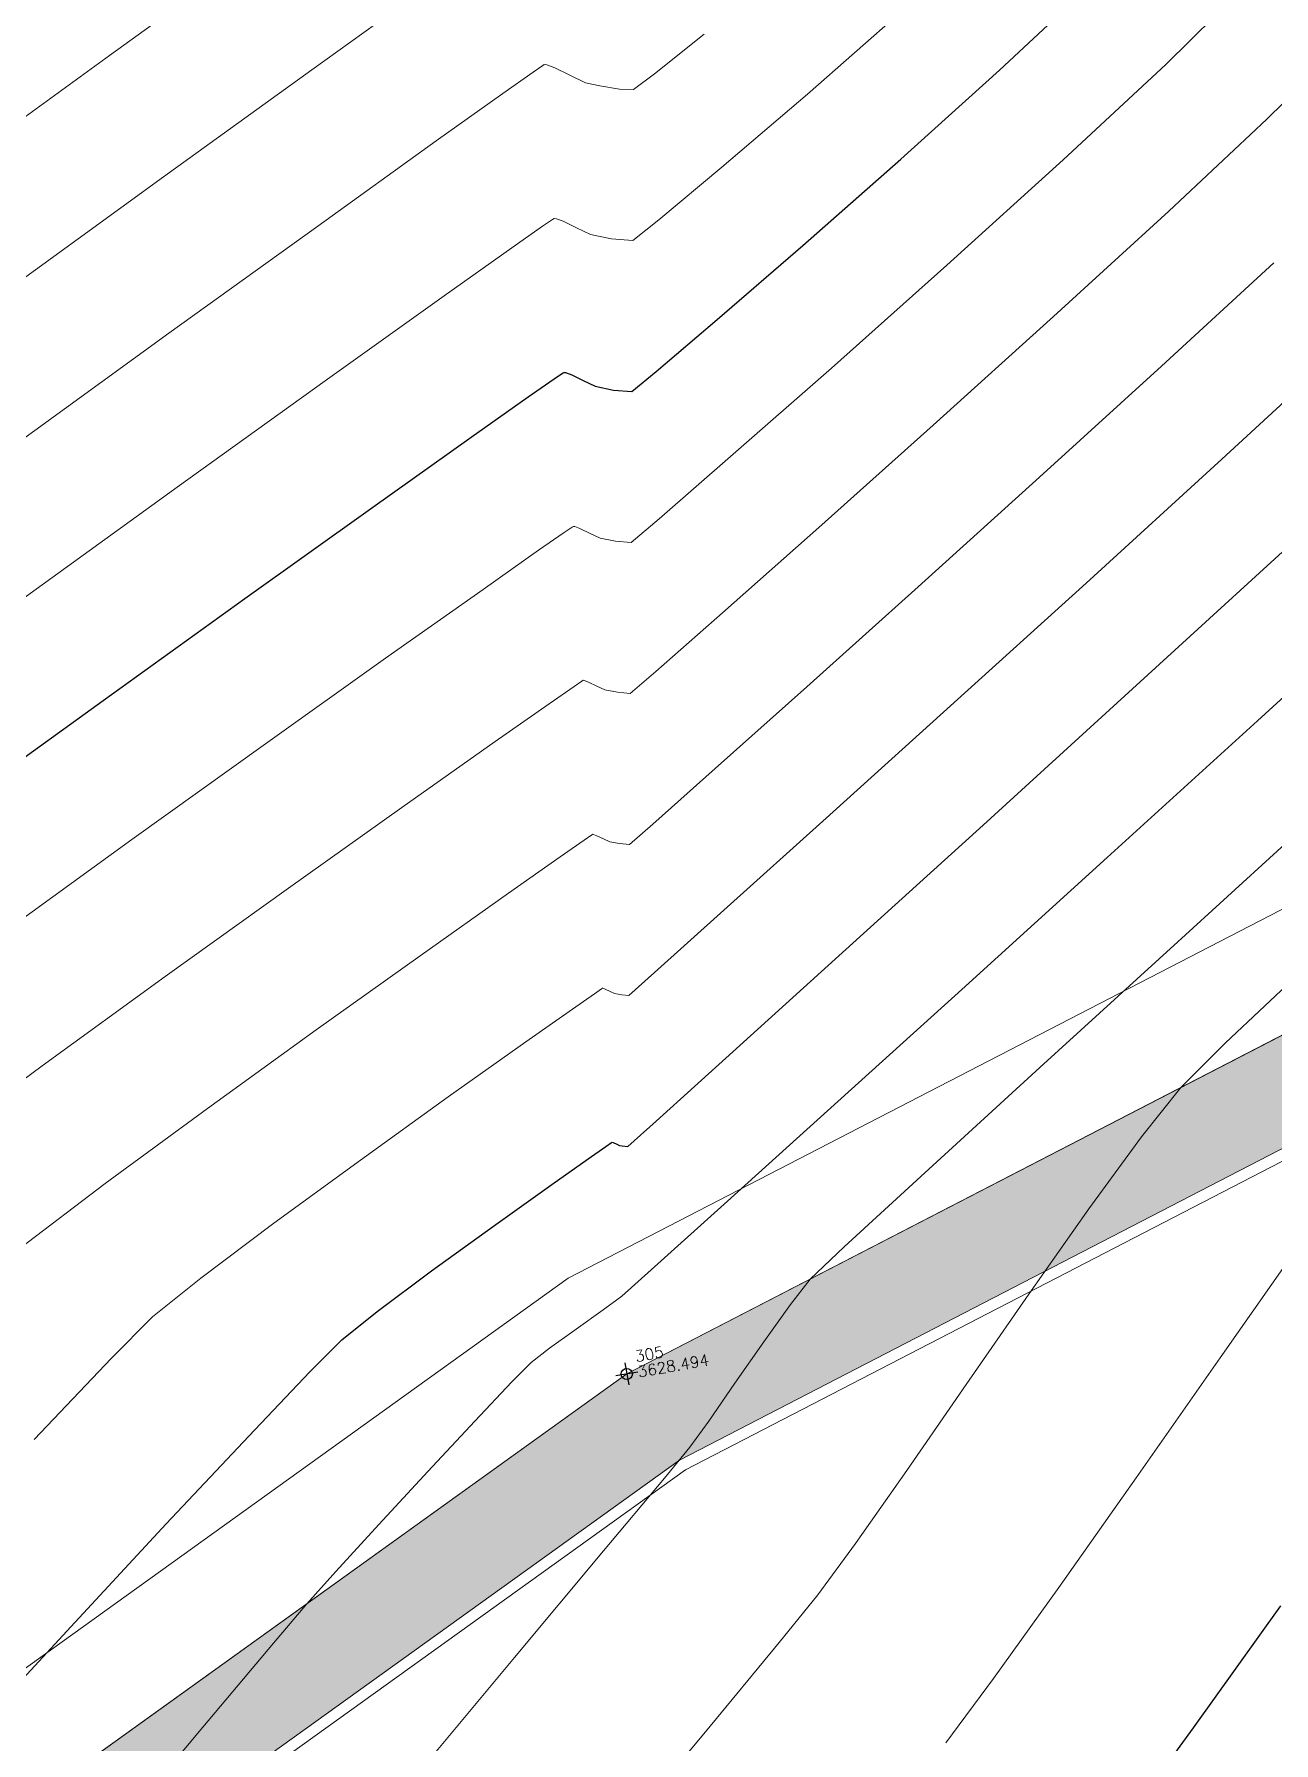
# Model space of a CAD drawing. Header units: millimetres. Extents: x 736950 to 740938, y 8500595 to 8502163.
# Drawn here: x 737817.63 to 737828.7, y 8501270.96 to 8501286.22 of the extents above; entities that cross this region are included whole.
import ezdxf

# ---------------------------------------------------------------- set-up
doc = ezdxf.new("R2010")
doc.units = ezdxf.units.MM
for name, color, linetype, lineweight in [('camino', 22, 'Continuous', 5), ('CAMINO ACTUAL', 1, 'Continuous', 13), ('CONT-MJR', 80, 'Continuous', 30), ('CONT-MNR', 96, 'Continuous', 15), ('pista', 251, 'Continuous', 5)]:
    doc.layers.add(name, color=color, linetype=linetype, lineweight=lineweight)
doc.styles.add('5mm', font='arial.ttf', dxfattribs={"height": 3})

msp = doc.modelspace()

# ---------------------------------------------------------------- hatches: boundary and pattern name
at = {"layer": 'pista'}
h = msp.add_hatch(dxfattribs=at)
h.set_pattern_fill('HONEY', color=256, scale=3, angle=9.94991650582834, style=0)
h.set_pattern_definition([(9.94991650582834, (1479841.21072825, -18.49207214638591), (0.4979252195647159, 0.4170677100899267), [0.375, -0.75]), (129.9499165058283, (1479841.21072825, -18.49207214638591), (-0.6101538418184378, 0.222682034283025), [0.3749999999999999, -0.7499999999999998]), (69.94991650582834, (1479841.21072825, -18.49207214638591), (-0.112228622253722, 0.6397497443729518), [-0.75, 0.375])])
h.paths.add_polyline_path([(737744.7999806425, 8501250.923935566), (737743.4751223363, 8501250.754223157), (737756.465848178, 8501242.026572531), (737763.5739612179, 8501242.006896213), (737770.002546867, 8501243.455222024), (737769.8468594846, 8501244.342704736), (737763.4750639071, 8501242.907173423), (737756.7405500773, 8501242.925815564)])
h.paths.add_polyline_path([(737794.2809870465, 8501256.017245878), (737809.7820272583, 8501263.709828075), (737823.391616501, 8501273.483615467), (737837.0791595323, 8501280.557800073), (737851.5530432165, 8501285.77819753), (737870.8510758049, 8501293.050216693, -0.9976846880626209), (737871.0089264096, 8501292.63424804), (737865.2748787645, 8501289.581801567, 0.7845063948290762), (737866.1540430214, 8501286.121818589), (737883.2588851704, 8501291.348365877), (737897.4188924351, 8501296.516943583), (737903.2981396064, 8501301.44146652, -0.5512150924587264), (737904.1219025984, 8501301.177325813), (737906.855912117, 8501297.98174819, 0.5618964424650519), (737910.2738656431, 8501298.536066804), (737914.22079628, 8501308.558674501), (737925.6412323939, 8501300.72656757, 0.340189525830376), (737928.7023693406, 8501300.894137181), (737936.9171069289, 8501306.117412793, -0.358727273887905), (737938.1716059428, 8501305.962964654), (737943.1732157968, 8501301.051021611, 0.3417074120720416), (737946.0555081918, 8501300.709858142), (737955.8779356404, 8501307.072689936), (737971.8320576148, 8501314.464803053), (737988.5677626224, 8501323.411181662), (738023.1375471824, 8501336.282937778), (738044.4246208373, 8501357.728329657), (738061.4456776979, 8501362.208386911), (738078.9085143938, 8501363.070318012), (738112.0997810266, 8501372.051506756), (738118.6561313582, 8501373.365123207), (738128.3493353954, 8501376.976906104), (738155.2251721952, 8501366.826195797), (738176.6167526407, 8501363.543890122), (738193.8053773039, 8501353.328603027), (738204.7313956148, 8501340.877429372), (738207.705198212, 8501335.751671141), (738214.35685511, 8501331.742925933), (738229.9282901662, 8501313.374534177), (738233.5603594936, 8501308.186787868), (738234.53883727, 8501308.358438132), (738230.6417003467, 8501313.924784988), (738214.9478837823, 8501332.43754055), (738208.3676942562, 8501336.403214611), (738205.4657963786, 8501341.405035153), (738194.387784551, 8501354.029418997), (738176.9261677533, 8501364.406946706), (738155.4549153853, 8501367.70147717), (738128.3514754312, 8501377.93815071), (738118.4090486554, 8501374.233504975), (738111.8936108743, 8501372.928085677), (738078.7671659255, 8501363.964436961), (738061.3074614278, 8501363.102660457), (738043.958527311, 8501358.536303693), (738022.6381405202, 8501337.057350922), (737988.196920163, 8501324.233464561), (737971.4304040315, 8501315.270615296), (737955.4419368334, 8501307.862588815), (737945.5806043665, 8501301.47455489, -0.3391433520832071), (737943.8038299843, 8501301.693147572), (737938.8116631231, 8501306.59581691, 0.3560082385246841), (737936.4342009705, 8501306.876887502), (737928.158540546, 8501301.61487459, -0.3502196171718997), (737926.1502499409, 8501301.468794718), (737914.5128481541, 8501309.44969617, 0.4302069892023044), (737913.4330382891, 8501309.014522241), (737909.4507249827, 8501298.90206584, -0.5704007069138802), (737907.5397775185, 8501298.566836312), (737904.9064502402, 8501301.644734057, 0.4931454261128044), (737902.7202336333, 8501302.131411942), (737896.9620044216, 8501297.308254998), (737882.9728831241, 8501292.20205278), (737866.0373022418, 8501287.027224885, -0.7384715771871906), (737865.6977918843, 8501288.787355538), (737871.5108758068, 8501291.881875956, 0.9119586051647783), (737870.5337161538, 8501293.892406015), (737851.2416702455, 8501286.62264278), (737836.7183275839, 8501281.384406622), (737822.9200107896, 8501274.252970394), (737809.3164408724, 8501264.483505804), (737793.8201376351, 8501256.79327439), (737778.9884914039, 8501246.402265295), (737769.846859484, 8501244.34270474), (737770.0025468671, 8501243.455222024), (737779.3594973255, 8501245.563292695)])
h.paths.add_polyline_path([(738260.5182952256, 8501271.251537092), (738234.538837269, 8501308.358438132), (738233.56035949, 8501308.186787868), (738259.6897886079, 8501270.86568047), (738269.3749442189, 8501234.589470252), (738274.5057655985, 8501215.583008338), (738279.7983711922, 8501189.602392923), (738280.7089290785, 8501189.641305126), (738275.382018582, 8501215.790318219), (738270.2441657205, 8501234.822827347)])

# ---------------------------------------------------------------- linework, layer by layer
at = {"linetype": 'Continuous', "extrusion": (0.9849591664230046, 0.172787269436437, 0), "elevation": 2195637.413162655}
msp.add_lwpolyline([(8245921.694062786, 0), (8245921.494062787, 0)], dxfattribs=at)
at = {"linetype": 'Continuous', "extrusion": (-0.172787269436437, 0.9849591664230046, 0), "elevation": 8245921.594062787}
msp.add_lwpolyline([(-2195637.513162654, 0), (-2195637.313162655, 0)], dxfattribs=at)
at = {"linetype": 'Continuous'}
msp.add_circle((737822.9200107896, 8501274.252970394), 0.05, dxfattribs=at)
at = {"layer": 'camino'}
for p, q in [((737822.3960044481, 8501275.1078092), (737836.3174031858, 8501282.302858334)), ((737822.9200107896, 8501274.252970394), (737836.7183275832, 8501281.38440662)), ((737823.4440171311, 8501273.398131585), (737837.1192519807, 8501280.465954907)), ((737808.7991226568, 8501265.343147717), (737822.3960044481, 8501275.1078092)), ((737809.3164408691, 8501264.4835058), (737822.9200107896, 8501274.252970394)), ((737809.8337590815, 8501263.623863885), (737823.4440171311, 8501273.398131585))]:
    msp.add_line(p, q, dxfattribs=at)
at = {"layer": 'CAMINO ACTUAL'}
for points in [[(737744.7999806433, 8501250.923935566), (737756.7405500774, 8501242.925815562), (737763.4750639033, 8501242.907173423), (737778.9884914034, 8501246.402265295), (737793.8201376382, 8501256.793274388), (737809.3164408694, 8501264.4835058), (737822.9200107896, 8501274.252970394), (737836.7183275832, 8501281.38440662), (737851.2416702405, 8501286.62264278), (737870.5337161538, 8501293.892406015, -0.9119586051647784), (737871.5108758068, 8501291.881875956), (737865.6977918843, 8501288.787355538, 0.7384715771871907), (737866.0373022418, 8501287.027224885), (737882.9728831139, 8501292.202052778), (737896.9620044209, 8501297.308254996), (737902.7202336333, 8501302.131411942, -0.4931454261128045), (737904.9064502402, 8501301.644734057), (737907.5397775185, 8501298.566836312, 0.5704007069138803)], [(737743.4751223343, 8501250.754223157), (737756.4658481785, 8501242.02657253), (737763.5739612129, 8501242.00689621), (737779.3594973226, 8501245.563292693), (737794.2809870427, 8501256.017245876), (737809.7820272604, 8501263.709828077), (737823.3916164968, 8501273.483615467), (737837.0791595408, 8501280.557800079), (737851.5530432449, 8501285.77819753), (737870.8510758049, 8501293.050216693, -0.8808834008382581), (737871.0575678862, 8501292.660141705), (737865.2748787645, 8501289.581801567, 0.7845063945546641), (737866.1540430175, 8501286.121818589), (737883.2588851263, 8501291.348365862), (737897.4188924354, 8501296.516943585), (737903.2981396064, 8501301.44146652, -0.5512150924587267), (737904.1219025984, 8501301.177325813), (737906.855912117, 8501297.98174819, 0.5691577054920378)]]:
    msp.add_lwpolyline(points, format="xyb", dxfattribs=at)
at = {"layer": 'CONT-MJR', "extrusion": (0.6827354968062039, -0.7306656153130419, 0), "elevation": -5707857.117323309}
msp.add_lwpolyline([(6343233.917982022, 3635.000000000013), (6343234.98543572, 3635.000000000013)], dxfattribs=at)
at = {"layer": 'CONT-MJR', "extrusion": (0.6692425208708153, -0.7430440419372708, 0), "elevation": -5823045.132785727}
msp.add_lwpolyline([(6237658.213629104, 3635.00000000001), (6237659.400092028, 3635.00000000001)], dxfattribs=at)
at = {"layer": 'CONT-MJR', "extrusion": (0.6608752258589498, -0.7504957933565533, 0), "elevation": -5892568.198605278}
msp.add_lwpolyline([(6172022.376968514, 3635.000000000003), (6172023.544454433, 3635.000000000003)], dxfattribs=at)
at = {"layer": 'CONT-MJR', "extrusion": (0.6546286834671476, -0.7559505848810947, 0), "elevation": -5943549.784265123}
msp.add_lwpolyline([(6122942.412497703, 3635), (6122943.422813594, 3635)], dxfattribs=at)
at = {"layer": 'CONT-MJR'}
for points, elevation in [([(737823.1832648994, 8501283.202634485), (737823.727525971, 8501283.666123653)], 3635), ([(737822.2708899115, 8501283.137820499), (737822.345390689, 8501283.188268114)], 3635), ([(737822.345390689, 8501283.188268114), (737822.3567186351, 8501283.194931144)], 3635), ([(737822.3739155339, 8501283.192996895), (737822.4277822436, 8501283.172910506)], 3635), ([(737822.4277822436, 8501283.172910506), (737822.5312775745, 8501283.122081622)], 3635), ([(737822.038766786, 8501282.975826908), (737822.2708899115, 8501283.137820499)], 3635), ([(737822.8015094443, 8501283.037000893), (737822.9655350847, 8501283.024749752)], 3635), ([(737818.2442686751, 8501280.266852697), (737819.5098951956, 8501281.175882421)], 3635), ([(737826.1018216175, 8501279.153775088), (737827.4375522078, 8501280.369383726)], 3630), ([(737823.1830095919, 8501276.51086949), (737823.8672453519, 8501277.128845312)], 3630), ([(737822.7828065095, 8501276.31820266), (737822.7896206897, 8501276.322843274)], 3630), ([(737822.7896206897, 8501276.322843274), (737822.7970625187, 8501276.320034228)], 3630), ([(737822.8314997264, 8501276.304680914), (737822.854933213, 8501276.294211026)], 3630), ([(737821.7297476605, 8501275.572601402), (737822.2504475913, 8501275.943518551)], 3630), ([(737820.0895320567, 8501274.272419555), (737820.3753031802, 8501274.559208184)], 3630)]:
    msp.add_lwpolyline(points, dxfattribs=dict(at, elevation=elevation))
at = {"layer": 'CONT-MJR', "extrusion": (-0.1117718255056193, -0.9937338974912455, 0), "elevation": -8530481.03468506}
msp.add_lwpolyline([(-217004.8556395129, 3635.000000000006), (-217004.8383341769, 3635.000000000006)], dxfattribs=at)
at = {"layer": 'CONT-MJR', "extrusion": (0.6326882939454248, -0.7744065616357003, 0), "elevation": -6116637.403390254}
msp.add_lwpolyline([(5950037.199112003, 3635), (5950037.480268989, 3635)], dxfattribs=at)
at = {"layer": 'CONT-MJR', "extrusion": (-0.4272448988468338, -0.9041359391205278, 0), "elevation": -8001546.512055362}
msp.add_lwpolyline([(-2965037.980341124, 3635.000000000003), (-2965037.861338412, 3635.000000000003)], dxfattribs=at)
at = {"layer": 'CONT-MJR', "extrusion": (-0.2059990058960441, -0.9785522007383365, 0), "elevation": -8470939.988595096}
msp.add_lwpolyline([(-1029257.894493003, 3635), (-1029257.728291096, 3635)], dxfattribs=at)
at = {"layer": 'CONT-MJR', "extrusion": (0.5768589165063822, -0.8168437980710159, 0), "elevation": -6518601.05259339}
msp.add_lwpolyline([(5506725.620499833, 3635.000000000006), (5506726.242796429, 3635.000000000006)], dxfattribs=at)
at = {"layer": 'CONT-MJR', "extrusion": (-0.5795185115148433, 0.8149590755440548, 0), "elevation": 6500616.187277827}
msp.add_lwpolyline([(-5527943.896727091, 3635), (-5527945.000453808, 3635)], dxfattribs=at)
at = {"layer": 'CONT-MJR', "extrusion": (0.5815167051952179, -0.8135344624408347, 0), "elevation": -6487030.841056895}
msp.add_lwpolyline([(5543878.617698224, 3635.000000000006), (5543879.995710371, 3635.000000000006)], dxfattribs=at)
at = {"layer": 'CONT-MJR', "extrusion": (0.6747388124873357, -0.738056593306489, 0), "elevation": -5776585.219136133}
msp.add_lwpolyline([(6280702.226067714, 3630), (6280704.039323812, 3630)], dxfattribs=at)
at = {"layer": 'CONT-MJR', "extrusion": (0.5854298627313375, -0.8107230574137925, 0), "elevation": -6460243.096411476}
msp.add_lwpolyline([(5575067.95802705, 3635), (5575069.602473378, 3635)], dxfattribs=at)
at = {"layer": 'CONT-MJR', "extrusion": (0.6718925796224926, -0.740648608618306, 0), "elevation": -5800720.693853597}
msp.add_lwpolyline([(6258414.601306138, 3630), (6258416.256437317, 3630)], dxfattribs=at)
at = {"layer": 'CONT-MJR', "extrusion": (0.6710026303780315, -0.7414549683060753, 0), "elevation": -5808232.408451851}
msp.add_lwpolyline([(6251442.487131681, 3630.000000000013), (6251443.847572576, 3630.000000000013)], dxfattribs=at)
at = {"layer": 'CONT-MJR', "extrusion": (-0.6692976029840746, 0.7429944270583544, 0), "elevation": 5822577.782643731}
msp.add_lwpolyline([(-6238082.164371938, 3630.000000000013), (-6238082.504160356, 3630.000000000013)], dxfattribs=at)
at = {"layer": 'CONT-MJR', "extrusion": (-0.5717450023725298, 0.8204313818120539, 0), "elevation": 6552867.388202889}
msp.add_lwpolyline([(-5465895.152169818, 3630.00000000001), (-5465895.213950676, 3630.00000000001)], dxfattribs=at)
at = {"layer": 'CONT-MJR', "extrusion": (0.4071988298343329, 0.9133395387157781, 0), "elevation": 8064992.372224394}
msp.add_lwpolyline([(2787827.036493198, 3630.000000000013), (2787826.998788483, 3630.000000000013)], dxfattribs=at)
at = {"layer": 'CONT-MJR', "extrusion": (-0.140893964022173, -0.990024692066879, 0), "elevation": -8520428.23212943}
msp.add_lwpolyline([(-467315.6715839615, 3630.000000000003), (-467315.5952065942, 3630.000000000003)], dxfattribs=at)
at = {"layer": 'CONT-MJR', "extrusion": (0.5767213245030198, -0.8169409488227913, 0), "elevation": -6519522.60997648}
msp.add_lwpolyline([(5505624.331454902, 3630), (5505624.72942263, 3630)], dxfattribs=at)
at = {"layer": 'CONT-MJR', "extrusion": (-0.5743591660542373, 0.8186034133629552, 0), "elevation": 6535398.533990869}
msp.add_lwpolyline([(-5486769.971953874, 3630.000000000013), (-5486770.16320134, 3630.000000000013)], dxfattribs=at)
at = {"layer": 'CONT-MJR', "extrusion": (0.5859299282604339, -0.8103617211892, 0), "elevation": -6456796.472136939}
msp.add_lwpolyline([(5579053.590283581, 3630), (5579054.273225625, 3630)], dxfattribs=at)
at = {"layer": 'CONT-MJR', "extrusion": (0.5966427584788857, -0.8025069586955031, 0), "elevation": -6382116.821770357}
msp.add_lwpolyline([(5664330.293199014, 3630.000000000006), (5664330.897743533, 3630.000000000006)], dxfattribs=at)
at = {"layer": 'CONT-MJR', "extrusion": (0.6244678916070323, -0.7810504800279352, 0), "elevation": -6179179.441168548}
msp.add_lwpolyline([(5885047.958266184, 3630.000000000013), (5885048.362674367, 3630.000000000013)], dxfattribs=at)
at = {"layer": 'CONT-MJR', "extrusion": (-0.724640553358443, 0.6891270335927691, 0), "elevation": 5323803.563153527}
msp.add_lwpolyline([(-6668819.069860014, 3630.000000000003), (-6668819.862642379, 3630.000000000003)], dxfattribs=at)
at = {"layer": 'CONT-MJR', "extrusion": (0.7295092108255058, -0.6839709871922549, 0), "elevation": -5276378.410875129}
msp.add_lwpolyline([(6706403.55238368, 3630), (6706404.62772905, 3630)], dxfattribs=at)
at = {"layer": 'CONT-MJR', "extrusion": (0.7319882656521765, -0.6813172381112331, 0), "elevation": -5251989.072417073}
msp.add_lwpolyline([(6725519.435618584, 3630), (6725520.688049752, 3630)], dxfattribs=at)
at = {"layer": 'CONT-MJR', "extrusion": (0.8124450830904267, -0.5830377234469393, 0), "elevation": -4357117.029943687}
msp.add_lwpolyline([(7336997.446008211, 3625), (7336998.787090637, 3625)], dxfattribs=at)
at = {"layer": 'CONT-MJR', "extrusion": (-0.7336402981631194, 0.6795380143237972, 0), "elevation": 5235644.507809266}
msp.add_lwpolyline([(-6738249.746066876, 3630), (-6738251.070086237, 3630)], dxfattribs=at)
at = {"layer": 'CONT-MJR', "extrusion": (0.8089009191362562, -0.5879449829877963, 0), "elevation": -4401449.956959719}
msp.add_lwpolyline([(7310487.183286266, 3625), (7310488.260830161, 3625)], dxfattribs=at)
at = {"layer": 'CONT-MNR', "extrusion": (0.5866297852386431, -0.8098552309338154, 0), "elevation": -6451984.764660319}
msp.add_lwpolyline([(5584633.605080338, 3639), (5584635.433212587, 3639)], dxfattribs=at)
at = {"layer": 'CONT-MNR'}
for points, elevation in [([(737820.1061622287, 8501285.896872234), (737821.1507921446, 8501286.648688678)], 3638), ([(737824.5351984941, 8501285.680652257), (737825.3726423046, 8501286.417073335)], 3636), ([(737823.1681420758, 8501285.861091126), (737823.6115191965, 8501286.215075474)], 3637), ([(737816.5952321116, 8501284.785394965), (737818.3010674048, 8501286.023950234)], 3639), ([(737822.0830662744, 8501285.876604121), (737822.1701128187, 8501285.93591824)], 3637), ([(737822.1701128187, 8501285.93591824), (737822.1835578129, 8501285.943766292)], 3637), ([(737822.1835578129, 8501285.943766292), (737822.2070245246, 8501285.941399187)], 3637), ([(737822.2070245246, 8501285.941399187), (737822.277537251, 8501285.915473145)], 3637), ([(737822.277537251, 8501285.915473145), (737822.4109022148, 8501285.849294718)], 3637), ([(737821.8122133748, 8501285.685833389), (737822.0830662744, 8501285.876604121)], 3637), ([(737822.4109022148, 8501285.849294718), (737822.552447798, 8501285.782049239)], 3637), ([(737822.552447798, 8501285.782049239), (737822.6787827271, 8501285.753098972)], 3637), ([(737822.6787827271, 8501285.753098972), (737822.8545796903, 8501285.72357535)], 3637), ([(737822.9795296425, 8501285.721269684), (737823.1681420758, 8501285.861091126)], 3637), ([(737822.8545796903, 8501285.72357535), (737822.9795296425, 8501285.721269684)], 3637), ([(737823.7698729067, 8501285.026935471), (737824.5351984941, 8501285.680652257)], 3636), ([(737820.1594360253, 8501284.502288489), (737821.2175176784, 8501285.261733925)], 3637), ([(737823.2059045335, 8501284.557271712), (737823.7698729067, 8501285.026935471)], 3636), ([(737825.7797099481, 8501284.152578717), (737826.8176485565, 8501285.091839897)], 3634), ([(737822.1678955513, 8501284.501060927), (737822.2565520371, 8501284.561368858)], 3636), ([(737822.3530690566, 8501284.544381827), (737822.470755092, 8501284.485983608)], 3636), ([(737822.9725323635, 8501284.373009719), (737823.2059045335, 8501284.557271712)], 3636), ([(737821.8923594957, 8501284.307654602), (737822.1678955513, 8501284.501060927)], 3636), ([(737822.470755092, 8501284.485983608), (737822.59566, 8501284.426643781)], 3636), ([(737820.2268521852, 8501283.119394215), (737821.2901273464, 8501283.879809646)], 3636), ([(737825.6550077815, 8501282.722768893), (737826.7316920359, 8501283.693616988)], 3633), ([(737818.9053855763, 8501282.169949297), (737820.2268521852, 8501283.119394215)], 3636), ([(737823.2088091848, 8501281.88818188), (737823.8475731056, 8501282.443156322)], 3634), ([(737825.5224031167, 8501281.281634642), (737826.6068560805, 8501282.260428846)], 3632), ([(737822.3598768279, 8501281.764727565), (737822.4325611388, 8501281.814027263)], 3634), ([(737822.4325611388, 8501281.814027263), (737822.4432990457, 8501281.82051357)], 3634), ([(737822.4566434127, 8501281.818677716), (737822.5021236751, 8501281.801266614)], 3634), ([(737822.5021236751, 8501281.801266614), (737822.5921041409, 8501281.757911308)], 3634), ([(737822.9585378062, 8501281.676489785), (737823.2088091848, 8501281.88818188)], 3634), ([(737822.1326929192, 8501281.606767911), (737822.3598768279, 8501281.764727565)], 3634), ([(737822.5921041409, 8501281.757911308), (737822.6820844043, 8501281.715832863)], 3634), ([(737822.6820844043, 8501281.715832863), (737822.8198139082, 8501281.688287854)], 3634), ([(737822.8198139082, 8501281.688287854), (737822.9585378062, 8501281.676489785)], 3634), ([(737823.1785944417, 8501280.524513518), (737823.7742977672, 8501281.048705623)], 3633), ([(737819.6933377514, 8501279.87870674), (737820.7661194511, 8501280.642383916)], 3634), ([(737822.4489100081, 8501280.391540369), (737822.5197150885, 8501280.439770313)], 3633), ([(737822.5197150885, 8501280.439770313), (737822.5298794567, 8501280.446095996)], 3633), ([(737822.5298794567, 8501280.446095996), (737822.5398105568, 8501280.444430783)], 3633), ([(737822.5398105568, 8501280.444430783), (737822.5769432033, 8501280.429844655)], 3633), ([(737822.5769432033, 8501280.429844655), (737822.6525396395, 8501280.394086076)], 3633), ([(737822.2272159368, 8501280.237552838), (737822.4489100081, 8501280.391540369)], 3633), ([(737822.8380855713, 8501280.339055387), (737822.9515405275, 8501280.328229818)], 3633), ([(737821.7460214837, 8501279.900287284), (737822.2272159368, 8501280.237552838)], 3633), ([(737820.9104653767, 8501279.310467642), (737821.7460214837, 8501279.900287284)], 3633), ([(737819.8980957505, 8501278.590524748), (737820.9104653767, 8501279.310467642)], 3633), ([(737827.84105465, 8501278.112225909), (737829.1725293021, 8501279.326823749)], 3628), ([(737822.5382739078, 8501279.01835058), (737822.6068753498, 8501279.065504035)], 3632), ([(737822.6068753498, 8501279.065504035), (737822.6164598679, 8501279.071678422)], 3632), ([(737822.6164598679, 8501279.071678422), (737822.6234169651, 8501279.070256105)], 3632), ([(737822.6234169651, 8501279.070256105), (737822.6522408272, 8501279.058644632)], 3632), ([(737822.6522408272, 8501279.058644632), (737822.7125840699, 8501279.030605935)], 3632), ([(737817.2703816043, 8501278.13528159), (737818.500692358, 8501279.024095956)], 3634), ([(737822.323664779, 8501278.86870186), (737822.5382739078, 8501279.01835058)], 3632), ([(737822.7685088085, 8501279.005021945), (737822.8563244336, 8501278.989303496)], 3632), ([(737821.0750312756, 8501277.987507274), (737821.8622469442, 8501278.544516468)], 3632), ([(737822.6314099206, 8501277.647895705), (737822.6944296652, 8501277.691543482)], 3631), ([(737822.6944296652, 8501277.691543482), (737822.7030402787, 8501277.697260847)], 3631), ([(737822.7280165479, 8501277.687666541), (737822.7722374321, 8501277.667470882)], 3631), ([(737822.018753531, 8501277.217348965), (737822.4350693179, 8501277.510528196)], 3631), ([(737822.4350693179, 8501277.510528196), (737822.6314099206, 8501277.647895705)], 3631), ([(737822.874530495, 8501277.639032176), (737822.9375459701, 8501277.631709883)], 3631), ([(737827.8695150276, 8501276.81104138), (737828.2672007266, 8501277.21087168)], 3627), ([(737825.5816334127, 8501276.049815683), (737826.609272142, 8501276.988771932)], 3628), ([(737827.5164241042, 8501276.368795205), (737827.8695150276, 8501276.81104138)], 3627), ([(737822.876201101, 8501274.948425697), (737823.13766532, 8501275.181574581)], 3629), ([(737822.7099833622, 8501274.824806917), (737822.876201101, 8501274.948425697)], 3629), ([(737822.4687113386, 8501274.654054854), (737822.7099833622, 8501274.824806917)], 3629), ([(737822.2283879353, 8501274.482347546), (737822.4687113386, 8501274.654054854)], 3629), ([(737822.0650160571, 8501274.355863038), (737822.2283879353, 8501274.482347546)], 3629), ([(737821.8946709103, 8501274.182520475), (737822.0650160571, 8501274.355863038)], 3629), ([(737821.5639400765, 8501273.831947783), (737821.8946709103, 8501274.182520475)], 3629), ([(737823.4842186825, 8501273.600648109), (737823.6519693164, 8501273.832283558)], 3628), ([(737823.2561316038, 8501273.323985796), (737823.4842186825, 8501273.600648109)], 3628), ([(737820.7066544766, 8501272.907998491), (737821.1441568381, 8501273.381366579)], 3629), ([(737820.3227662742, 8501272.489065144), (737820.7066544766, 8501272.907998491)], 3629), ([(737821.9186133677, 8501271.721208053), (737822.7135147809, 8501272.6727446)], 3628), ([(737820.0638255132, 8501272.201788161), (737820.3227662742, 8501272.489065144)], 3629), ([(737819.7654710658, 8501271.850411005), (737820.0638255132, 8501272.201788161)], 3629), ([(737824.2807969018, 8501271.85395941), (737824.6263399462, 8501272.28015763)], 3627), ([(737819.1337468658, 8501271.098497849), (737819.7654710658, 8501271.850411005)], 3629)]:
    msp.add_lwpolyline(points, dxfattribs=dict(at, elevation=elevation))
at = {"layer": 'CONT-MNR', "extrusion": (0.7028266750597267, -0.7113611353064555, 0), "elevation": -5528919.408196083}
msp.add_lwpolyline([(6499792.507718075, 3634.000000000003), (6499793.443205344, 3634.000000000003)], dxfattribs=at)
at = {"layer": 'CONT-MNR', "extrusion": (0.7023194324410827, -0.7118619352203316, 0), "elevation": -5533550.12661778}
msp.add_lwpolyline([(6495850.097381863, 3633.000000000013), (6495850.96863821, 3633.000000000013)], dxfattribs=at)
at = {"layer": 'CONT-MNR', "extrusion": (-0.6813113254023881, 0.7319937690161313, 0), "elevation": 5720197.948806977}
msp.add_lwpolyline([(-6332106.446676754, 3634.00000000001), (-6332107.697455879, 3634.00000000001)], dxfattribs=at)
at = {"layer": 'CONT-MNR', "extrusion": (0.5856060913164779, -0.8105957721411068, 0), "elevation": -6459034.457303084}
msp.add_lwpolyline([(5576477.030405363, 3638.000000000013), (5576478.663887054, 3638.000000000013)], dxfattribs=at)
at = {"layer": 'CONT-MNR', "extrusion": (0.5806186973324476, -0.8141756126954256, 0), "elevation": -6493146.342491456}
msp.add_lwpolyline([(5536721.21615163, 3637), (5536721.946578441, 3637)], dxfattribs=at)
at = {"layer": 'CONT-MNR', "extrusion": (-0.6836362807841775, 0.7298228796054405, 0), "elevation": 5700026.206204196}
msp.add_lwpolyline([(-6350270.190033191, 3633.000000000003), (-6350271.391053526, 3633.000000000003)], dxfattribs=at)
at = {"layer": 'CONT-MNR', "extrusion": (0.5866263774247689, -0.8098576994197763, 0), "elevation": -6452007.104538607}
msp.add_lwpolyline([(5584604.323423523, 3638.000000000003), (5584606.209416238, 3638.000000000003)], dxfattribs=at)
at = {"layer": 'CONT-MNR', "extrusion": (0.506453496847744, -0.8622672761566985, 0), "elevation": -6956706.820681648}
msp.add_lwpolyline([(4941705.281247912, 3636), (4941705.297004266, 3636)], dxfattribs=at)
at = {"layer": 'CONT-MNR', "extrusion": (-0.1003615507272395, -0.9949510335366378, 0), "elevation": -8532410.855854746}
msp.add_lwpolyline([(-119105.072313015, 3636), (-119105.0515000618, 3636)], dxfattribs=at)
at = {"layer": 'CONT-MNR', "extrusion": (-0.3450919715758438, -0.9385688739532635, 0), "elevation": -8233657.632470072}
msp.add_lwpolyline([(-2241228.015545979, 3636.000000000006), (-2241227.949250404, 3636.000000000006)], dxfattribs=at)
at = {"layer": 'CONT-MNR', "extrusion": (0.6748453458869005, -0.7379591852770652, 0), "elevation": -5775681.452397483}
msp.add_lwpolyline([(6281537.748496723, 3633.00000000001), (6281539.142461072, 3633.00000000001)], dxfattribs=at)
at = {"layer": 'CONT-MNR', "extrusion": (0.5846708819649418, -0.8112705835800639, 0), "elevation": -6465460.076002769}
msp.add_lwpolyline([(5569023.660765181, 3637.000000000013), (5569025.299110705, 3637.000000000013)], dxfattribs=at)
at = {"layer": 'CONT-MNR', "extrusion": (-0.2071353201147506, -0.9783123014461997, 0), "elevation": -8469740.252218552}
msp.add_lwpolyline([(-1039095.349480261, 3636.000000000013), (-1039095.156164034, 3636.000000000013)], dxfattribs=at)
at = {"layer": 'CONT-MNR', "extrusion": (-0.07220272242722686, -0.9973899773278739, 0), "elevation": -8532368.65534016}
msp.add_lwpolyline([(122081.1737466649, 3636), (122081.3619866964, 3636)], dxfattribs=at)
at = {"layer": 'CONT-MNR', "extrusion": (0.5791560064756038, -0.8152167320186886, 0), "elevation": -6503075.230578747}
msp.add_lwpolyline([(5525053.882697413, 3636), (5525054.621436111, 3636)], dxfattribs=at)
at = {"layer": 'CONT-MNR', "extrusion": (0.6647252896941102, -0.7470878725030152, 0), "elevation": -5860754.835932161}
msp.add_lwpolyline([(6202237.880972793, 3634.00000000001), (6202239.263136224, 3634.00000000001)], dxfattribs=at)
at = {"layer": 'CONT-MNR', "extrusion": (0.6772660082914854, -0.7357382374274956, 0), "elevation": -5755013.536632148}
msp.add_lwpolyline([(6300478.219351526, 3632.000000000013), (6300479.584343796, 3632.000000000013)], dxfattribs=at)
at = {"layer": 'CONT-MNR', "extrusion": (0.5858760347362951, -0.8104006860323327, 0), "elevation": -6457175.645886837}
msp.add_lwpolyline([(5578625.308760611, 3637), (5578627.179397624, 3637)], dxfattribs=at)
at = {"layer": 'CONT-MNR', "extrusion": (0.6772701144793323, -0.7357344575545938, 0), "elevation": -5754977.39763541}
msp.add_lwpolyline([(6300510.174726319, 3631.00000000001), (6300511.695687428, 3631.00000000001)], dxfattribs=at)
at = {"layer": 'CONT-MNR', "extrusion": (0.6601895949086811, -0.751098993991013, 0), "elevation": -5898201.063644929}
msp.add_lwpolyline([(6166636.962006399, 3634.000000000013), (6166638.159637223, 3634.000000000013)], dxfattribs=at)
at = {"layer": 'CONT-MNR', "extrusion": (0.6729041467762946, -0.7397296866094175, 0), "elevation": -5792164.278929892}
msp.add_lwpolyline([(6266340.330620061, 3632), (6266341.80086202, 3632)], dxfattribs=at)
at = {"layer": 'CONT-MNR', "extrusion": (0.6661365662368209, -0.7458297896452096, 0), "elevation": -5849017.256528863}
msp.add_lwpolyline([(6213306.266323525, 3633), (6213307.634622977, 3633)], dxfattribs=at)
at = {"layer": 'CONT-MNR', "extrusion": (0.6738972548298541, -0.7388250739740678, 0), "elevation": -5783740.191754357}
msp.add_lwpolyline([(6274115.244490812, 3631), (6274116.886336237, 3631)], dxfattribs=at)
at = {"layer": 'CONT-MNR', "extrusion": (0.5850314820505801, -0.8110105825509937, 0), "elevation": -6462982.517378299}
msp.add_lwpolyline([(5571894.814385457, 3636.000000000009), (5571896.647489502, 3636.000000000009)], dxfattribs=at)
at = {"layer": 'CONT-MNR', "extrusion": (-0.1362915827312209, -0.9906687662769119, 0), "elevation": -8522513.361472374}
msp.add_lwpolyline([(-427715.5049274673, 3634.000000000006), (-427715.4914574079, 3634.000000000006)], dxfattribs=at)
at = {"layer": 'CONT-MNR', "extrusion": (-0.6633788752356842, 0.7482836814277315, 0), "elevation": 5871913.174461453}
msp.add_lwpolyline([(-6191671.750229214, 3633.000000000013), (-6191672.899781906, 3633.000000000013)], dxfattribs=at)
at = {"layer": 'CONT-MNR', "extrusion": (-0.5748711092997161, 0.8182439780973116, 0), "elevation": 6531969.852960221}
msp.add_lwpolyline([(-5490859.098737347, 3634), (-5490859.704734839, 3634)], dxfattribs=at)
at = {"layer": 'CONT-MNR', "extrusion": (0.5775513658597178, -0.8163543469557657, 0), "elevation": -6513928.015869073}
msp.add_lwpolyline([(5512249.436261462, 3634.000000000013), (5512250.502856718, 3634.000000000013)], dxfattribs=at)
at = {"layer": 'CONT-MNR', "extrusion": (0.6679092532953537, -0.7442427220755626, 0), "elevation": -5834216.228443278}
msp.add_lwpolyline([(6227204.371297461, 3632), (6227205.708080485, 3632)], dxfattribs=at)
at = {"layer": 'CONT-MNR', "extrusion": (-0.6716927148628147, 0.7408298703482614, 0), "elevation": 5802410.098868441}
msp.add_lwpolyline([(-6256851.38948097, 3631.000000000013), (-6256853.022999369, 3631.000000000013)], dxfattribs=at)
at = {"layer": 'CONT-MNR', "extrusion": (0.6741958653286129, -0.7385525947241693, 0), "elevation": -5781201.504692487}
msp.add_lwpolyline([(6276453.073643916, 3629.00000000001), (6276454.827724895, 3629.00000000001)], dxfattribs=at)
at = {"layer": 'CONT-MNR', "extrusion": (0.6539856069434028, -0.7565069899947185, 0), "elevation": -5948752.401430452}
msp.add_lwpolyline([(6117883.195472335, 3633.000000000013), (6117883.495606925, 3633.000000000013)], dxfattribs=at)
at = {"layer": 'CONT-MNR', "extrusion": (-0.419865633654003, -0.9075862767122047, 0), "elevation": -8025431.795687881}
msp.add_lwpolyline([(-2899757.765440932, 3633), (-2899757.685275584, 3633)], dxfattribs=at)
at = {"layer": 'CONT-MNR', "extrusion": (-0.1861739251082775, -0.982516803728963, 0), "elevation": -8490014.160133498}
msp.add_lwpolyline([(-857793.5073696687, 3633), (-857793.392573702, 3633)], dxfattribs=at)
at = {"layer": 'CONT-MNR', "extrusion": (-0.6661888303424667, 0.7457831067588863, 0), "elevation": 5848580.840795141}
msp.add_lwpolyline([(-6213714.008953986, 3632.00000000001), (-6213715.10698883, 3632.00000000001)], dxfattribs=at)
at = {"layer": 'CONT-MNR', "extrusion": (0.6701128991207631, -0.742259188176183, 0), "elevation": -5815726.759075594}
msp.add_lwpolyline([(6244474.024790211, 3631.000000000013), (6244475.520752115, 3631.000000000013)], dxfattribs=at)
at = {"layer": 'CONT-MNR', "extrusion": (0.6727435457522856, -0.7398757474391512, 0), "elevation": -5793521.559365457}
msp.add_lwpolyline([(6265080.946101751, 3629.00000000001), (6265082.758007316, 3629.00000000001)], dxfattribs=at)
at = {"layer": 'CONT-MNR', "extrusion": (0.5824656195969274, -0.8128553389057412, 0), "elevation": -6480556.132107936}
msp.add_lwpolyline([(5551442.461567628, 3634), (5551443.928797201, 3634)], dxfattribs=at)
at = {"layer": 'CONT-MNR', "extrusion": (0.6644410606584232, -0.7473406699164107, 0), "elevation": -5863111.666691225}
msp.add_lwpolyline([(6200004.192522027, 3632), (6200004.93711869, 3632)], dxfattribs=at)
at = {"layer": 'CONT-MNR', "extrusion": (0.6688739422523862, -0.7433758466453908, 0), "elevation": -5826133.917491433}
msp.add_lwpolyline([(6234763.975550763, 3631), (6234765.204718085, 3631)], dxfattribs=at)
at = {"layer": 'CONT-MNR', "extrusion": (-0.6603892489860955, 0.7509234580325621, 0), "elevation": 5896559.46910687}
msp.add_lwpolyline([(-6168201.797935758, 3632.000000000009), (-6168202.074402854, 3632.000000000009)], dxfattribs=at)
at = {"layer": 'CONT-MNR', "extrusion": (-0.4160071611309409, -0.9093613373614338, 0), "elevation": -8037674.000634556}
msp.add_lwpolyline([(-2865645.506853282, 3632), (-2865645.445354365, 3632)], dxfattribs=at)
at = {"layer": 'CONT-MNR', "extrusion": (-0.1052138312052434, -0.994449621510871, 0), "elevation": -8531722.842735875}
msp.add_lwpolyline([(-160724.4723953576, 3632), (-160724.3836841619, 3632)], dxfattribs=at)
at = {"layer": 'CONT-MNR', "extrusion": (0.5748812097599906, -0.8182368817554547, 0), "elevation": -6531899.722443825}
msp.add_lwpolyline([(5490938.354034228, 3632.000000000013), (5490938.917951408, 3632.000000000013)], dxfattribs=at)
at = {"layer": 'CONT-MNR', "extrusion": (0.6716775956852057, -0.7408435782636854, 0), "elevation": -5802535.846063748}
msp.add_lwpolyline([(6256731.346225715, 3629.000000000003), (6256733.099244738, 3629.000000000003)], dxfattribs=at)
at = {"layer": 'CONT-MNR', "extrusion": (-0.5829493526958264, 0.8125084936119237, 0), "elevation": 6477249.429361543}
msp.add_lwpolyline([(-5555298.431584924, 3633.000000000011), (-5555299.785391972, 3633.000000000011)], dxfattribs=at)
at = {"layer": 'CONT-MNR', "extrusion": (-0.667730390497658, 0.7444032009642658, 0), "elevation": 5835711.482251212}
msp.add_lwpolyline([(-6225799.497051632, 3631.000000000003), (-6225800.330181733, 3631.000000000003)], dxfattribs=at)
at = {"layer": 'CONT-MNR', "extrusion": (-0.5808640795553627, 0.8140005657751729, 0), "elevation": 6491471.33201836}
msp.add_lwpolyline([(-5538672.644880532, 3632.000000000013), (-5538673.785773987, 3632.000000000013)], dxfattribs=at)
at = {"layer": 'CONT-MNR', "extrusion": (0.6738711595611993, -0.7388488751508286, 0), "elevation": -5783958.867754438}
msp.add_lwpolyline([(6273907.742491754, 3628), (6273909.409656107, 3628)], dxfattribs=at)
at = {"layer": 'CONT-MNR', "extrusion": (0.665614680957768, -0.746295582523097, 0), "elevation": -5853360.16316952}
msp.add_lwpolyline([(6209209.197538758, 3631.000000000003), (6209209.505386906, 3631.000000000003)], dxfattribs=at)
at = {"layer": 'CONT-MNR', "extrusion": (-0.6846005417984791, 0.7289184441137629, 0), "elevation": 5691620.126048526}
msp.add_lwpolyline([(-6357795.617092924, 3627), (-6357796.573547905, 3627)], dxfattribs=at)
at = {"layer": 'CONT-MNR', "extrusion": (-0.5875775887103161, 0.8091678300855583, 0), "elevation": 6445434.721149557}
msp.add_lwpolyline([(-5592178.189899082, 3633.000000000013), (-5592179.547326261, 3633.000000000013)], dxfattribs=at)
at = {"layer": 'CONT-MNR', "extrusion": (-0.2428616158617665, -0.9700609442406245, 0), "elevation": -8425946.284136489}
msp.add_lwpolyline([(-1348901.050452944, 3631.000000000013), (-1348901.045894098, 3631.000000000013)], dxfattribs=at)
at = {"layer": 'CONT-MNR', "extrusion": (-0.3816632905734794, -0.9243014295286056, 0), "elevation": -8139342.969764521}
msp.add_lwpolyline([(-2562655.036346558, 3631), (-2562655.014109322, 3631)], dxfattribs=at)
at = {"layer": 'CONT-MNR', "extrusion": (-0.4120294745375315, -0.9111705175829197, 0), "elevation": -8050118.301532373}
msp.add_lwpolyline([(-2830494.612961633, 3631), (-2830494.569628824, 3631)], dxfattribs=at)
at = {"layer": 'CONT-MNR', "extrusion": (0.6708061445808209, -0.7416327368668503, 0), "elevation": -5809887.68169465}
msp.add_lwpolyline([(6249903.582645803, 3629), (6249905.160063707, 3629)], dxfattribs=at)
at = {"layer": 'CONT-MNR', "extrusion": (-0.1661716388351626, -0.9860968443549734, 0), "elevation": -8505688.289065937}
msp.add_lwpolyline([(-685106.492898309, 3631.000000000013), (-685106.4292032627, 3631.000000000013)], dxfattribs=at)
at = {"layer": 'CONT-MNR', "extrusion": (0.585230772614989, -0.810866784857083, 0), "elevation": -6461608.357246209}
msp.add_lwpolyline([(5573481.749134428, 3632.000000000006), (5573482.946877112, 3632.000000000006)], dxfattribs=at)
at = {"layer": 'CONT-MNR', "extrusion": (-0.5786921706887134, 0.8155460573036847, 0), "elevation": 6506211.291040186}
msp.add_lwpolyline([(-5521349.55563431, 3631.000000000006), (-5521350.404920468, 3631.000000000006)], dxfattribs=at)
at = {"layer": 'CONT-MNR', "extrusion": (0.5945877841971995, -0.8040307002120407, 0), "elevation": -6396590.310781853}
msp.add_lwpolyline([(5647982.285063762, 3633), (5647983.538236883, 3633)], dxfattribs=at)
at = {"layer": 'CONT-MNR', "extrusion": (0.591893653881221, -0.8060160683852012, 0), "elevation": -6415455.073135022}
msp.add_lwpolyline([(5626544.659322801, 3632), (5626545.794264422, 3632)], dxfattribs=at)
at = {"layer": 'CONT-MNR', "extrusion": (0.582765814808996, -0.8126401448919485, 0), "elevation": -6478501.703979888}
msp.add_lwpolyline([(5553835.721024793, 3631), (5553836.687434342, 3631)], dxfattribs=at)
at = {"layer": 'CONT-MNR', "extrusion": (0.6699724014654834, -0.7423860055756528, 0), "elevation": -5816906.58366356}
msp.add_lwpolyline([(6243370.196976155, 3629.000000000003), (6243371.482076622, 3629.000000000003)], dxfattribs=at)
at = {"layer": 'CONT-MNR', "extrusion": (0.8074673594566529, -0.5899122506035118, 0), "elevation": -4419235.439296998}
msp.add_lwpolyline([(7299755.877347587, 3627), (7299756.67229325, 3627)], dxfattribs=at)
at = {"layer": 'CONT-MNR', "extrusion": (0.5890117669991917, -0.808124457207236, 0), "elevation": -6435504.204085075}
msp.add_lwpolyline([(5603601.562639548, 3631.000000000006), (5603602.518363041, 3631.000000000006)], dxfattribs=at)
at = {"layer": 'CONT-MNR', "extrusion": (-0.6768262886956944, 0.7361427680351228, 0), "elevation": 5758773.133020327}
msp.add_lwpolyline([(-6297031.107193531, 3628), (-6297032.083965087, 3628)], dxfattribs=at)
at = {"layer": 'CONT-MNR', "extrusion": (0.6037415852082353, -0.7971800915039509, 0), "elevation": -6331596.375280824}
msp.add_lwpolyline([(5720746.895293457, 3632.00000000001), (5720747.847904043, 3632.00000000001)], dxfattribs=at)
at = {"layer": 'CONT-MNR', "extrusion": (0.6688814089808183, -0.7433691281724277, 0), "elevation": -5826069.340180766}
msp.add_lwpolyline([(6234819.864176979, 3629), (6234820.74024299, 3629)], dxfattribs=at)
at = {"layer": 'CONT-MNR', "extrusion": (-0.817513278782064, 0.5759097490188887, 0), "elevation": 4292784.161464682}
msp.add_lwpolyline([(-7374826.650042123, 3627.00000000001), (-7374827.583061668, 3627.00000000001)], dxfattribs=at)
at = {"layer": 'CONT-MNR', "extrusion": (-0.6003729196212292, 0.7997201744269562, 0), "elevation": 6355674.596954932}
msp.add_lwpolyline([(-5693984.1889084, 3631.000000000003), (-5693985.006235515, 3631.000000000003)], dxfattribs=at)
at = {"layer": 'CONT-MNR', "extrusion": (-0.6877546775242849, 0.725943182035252, 0), "elevation": 5664000.406598799}
msp.add_lwpolyline([(-6382410.420526015, 3628.000000000003), (-6382410.842041465, 3628.000000000003)], dxfattribs=at)
at = {"layer": 'CONT-MNR', "extrusion": (0.8190148613237052, -0.5737723040814293, 0), "elevation": -4273503.521990549}
msp.add_lwpolyline([(7386015.46798382, 3626.00000000001), (7386016.79664764, 3626.00000000001)], dxfattribs=at)
at = {"layer": 'CONT-MNR', "extrusion": (0.6281457767170053, -0.7780956774025867, 0), "elevation": -6151347.453818012}
msp.add_lwpolyline([(5914133.368773415, 3631.00000000001), (5914133.920391365, 3631.00000000001)], dxfattribs=at)
at = {"layer": 'CONT-MNR', "extrusion": (0.7888125360597903, -0.6146338608919314, 0), "elevation": -4643166.27683316}
msp.add_lwpolyline([(7159404.041499506, 3628), (7159404.326315818, 3628)], dxfattribs=at)
at = {"layer": 'CONT-MNR', "extrusion": (0.8216865733847407, -0.5699396240999945, 0), "elevation": -4238951.320566373}
msp.add_lwpolyline([(7405899.07903946, 3627), (7405900.058531846, 3627)], dxfattribs=at)
at = {"layer": 'CONT-MNR', "extrusion": (0.7075360151941437, -0.7066772864633422, 0), "elevation": -5485624.487942141}
msp.add_lwpolyline([(6536357.257209316, 3631), (6536357.776202425, 3631)], dxfattribs=at)
at = {"layer": 'CONT-MNR', "extrusion": (0.8142767059096153, -0.5804769127303737, 0), "elevation": -4334000.586279059}
msp.add_lwpolyline([(7350679.709955047, 3628), (7350680.119682329, 3628)], dxfattribs=at)
at = {"layer": 'CONT-MNR', "extrusion": (0.8215488054157882, -0.5701381940546445, 0), "elevation": -4240742.769828511}
msp.add_lwpolyline([(7404873.216363764, 3628.00000000001), (7404873.668089094, 3628.00000000001)], dxfattribs=at)
at = {"layer": 'CONT-MNR', "extrusion": (0.7249108635935583, -0.6888426814912397, 0), "elevation": -5321188.135905698}
msp.add_lwpolyline([(6670905.909008263, 3631), (6670906.912772789, 3631)], dxfattribs=at)
at = {"layer": 'CONT-MNR', "extrusion": (0.8188711829800677, -0.5739773389993936, 0), "elevation": -4275352.590025381}
msp.add_lwpolyline([(7384943.99167733, 3626.000000000013), (7384945.299507994, 3626.000000000013)], dxfattribs=at)
at = {"layer": 'CONT-MNR', "extrusion": (0.8212837851611545, -0.5705198894266235, 0), "elevation": -4244183.205109078}
msp.add_lwpolyline([(7402901.420007197, 3628.000000000003), (7402901.830481353, 3628.000000000003)], dxfattribs=at)
at = {"layer": 'CONT-MNR', "extrusion": (0.822235425702766, -0.5691475245658117, 0), "elevation": -4231812.507780828}
msp.add_lwpolyline([(7409979.657275219, 3627), (7409980.591475174, 3627)], dxfattribs=at)
at = {"layer": 'CONT-MNR', "extrusion": (-0.7316699303320701, 0.6816590885830422, 0), "elevation": 5255128.719794864}
msp.add_lwpolyline([(-6723068.591341617, 3629.000000000003), (-6723069.207167395, 3629.000000000003)], dxfattribs=at)
at = {"layer": 'CONT-MNR', "extrusion": (0.8187475284703211, -0.5741537116693933, 0), "elevation": -4276944.932236881}
msp.add_lwpolyline([(7384020.984318405, 3627), (7384021.781445127, 3627)], dxfattribs=at)
at = {"layer": 'CONT-MNR', "extrusion": (-0.7682701140224142, 0.6401257938093002, 0), "elevation": 4875036.777789621}
msp.add_lwpolyline([(-7003573.075804309, 3628), (-7003573.923476481, 3628)], dxfattribs=at)
at = {"layer": 'CONT-MNR', "extrusion": (-0.8171916615043877, 0.5763660194422449, 0), "elevation": 4296898.612435369}
msp.add_lwpolyline([(-7372427.156158486, 3626), (-7372428.354599218, 3626)], dxfattribs=at)
at = {"layer": 'CONT-MNR', "extrusion": (-0.8063743422677365, 0.5914054617031157, 0), "elevation": 4432736.010136714}
msp.add_lwpolyline([(-7291561.357147558, 3627.000000000013), (-7291561.925587592, 3627.000000000013)], dxfattribs=at)
at = {"layer": 'CONT-MNR', "extrusion": (-0.8129970759504872, 0.5822677687249722, 0), "elevation": 4350165.867948137}
msp.add_lwpolyline([(-7341121.310107984, 3626), (-7341122.310638283, 3626)], dxfattribs=at)
at = {"layer": 'CONT-MNR', "extrusion": (0.7670505162717602, -0.6415867092507656, 0), "elevation": -4888356.264467468}
msp.add_lwpolyline([(6994280.064331354, 3628.00000000001), (6994281.599495397, 3628.00000000001)], dxfattribs=at)
at = {"layer": 'CONT-MNR', "extrusion": (0.7703582638258475, -0.6376112807622102, 0), "elevation": -4852117.802947536}
msp.add_lwpolyline([(7019469.07639039, 3627.000000000003), (7019470.110384085, 3627.000000000003)], dxfattribs=at)
at = {"layer": 'CONT-MNR', "extrusion": (-0.8024785851771361, 0.5966809200335654, 0), "elevation": 4480456.798886845}
msp.add_lwpolyline([(-7262334.45027108, 3626.000000000013), (-7262335.16451088, 3626.000000000013)], dxfattribs=at)
at = {"layer": 'CONT-MNR', "extrusion": (-0.7665111066118556, 0.6422310514454037, 0), "elevation": 4894233.715522991}
msp.add_lwpolyline([(-6990167.703694623, 3629.000000000013), (-6990169.075359768, 3629.000000000013)], dxfattribs=at)
at = {"layer": 'CONT-MNR', "extrusion": (0.7682707879844011, -0.64012498492859, 0), "elevation": -4875027.672409235}
msp.add_lwpolyline([(7003576.138665254, 3627), (7003577.548747903, 3627)], dxfattribs=at)

# ---------------------------------------------------------------- texts
at = {"color": 2, "insert": (737822.9856771252, 8501274.45739136), "char_height": 0.1, "width": 0.3833333333333333, "attachment_point": 1, "rotation": 9.94991650582834, "style": '5mm'}
msp.add_mtext('\\Ftxt.shx;\\W1.0000000000;\\T1.0000000000;\\o\\l305', dxfattribs=at)
at = {"color": 1, "insert": (737823.009867343, 8501274.319497077), "char_height": 0.1, "width": 0.8333333333333334, "attachment_point": 1, "rotation": 9.94991650582834, "style": '5mm'}
msp.add_mtext('\\Ftxt.shx;\\W1.0000000000;\\T1.0000000000;\\o\\l3628.494', dxfattribs=at)

doc.saveas('drawing.dxf')
